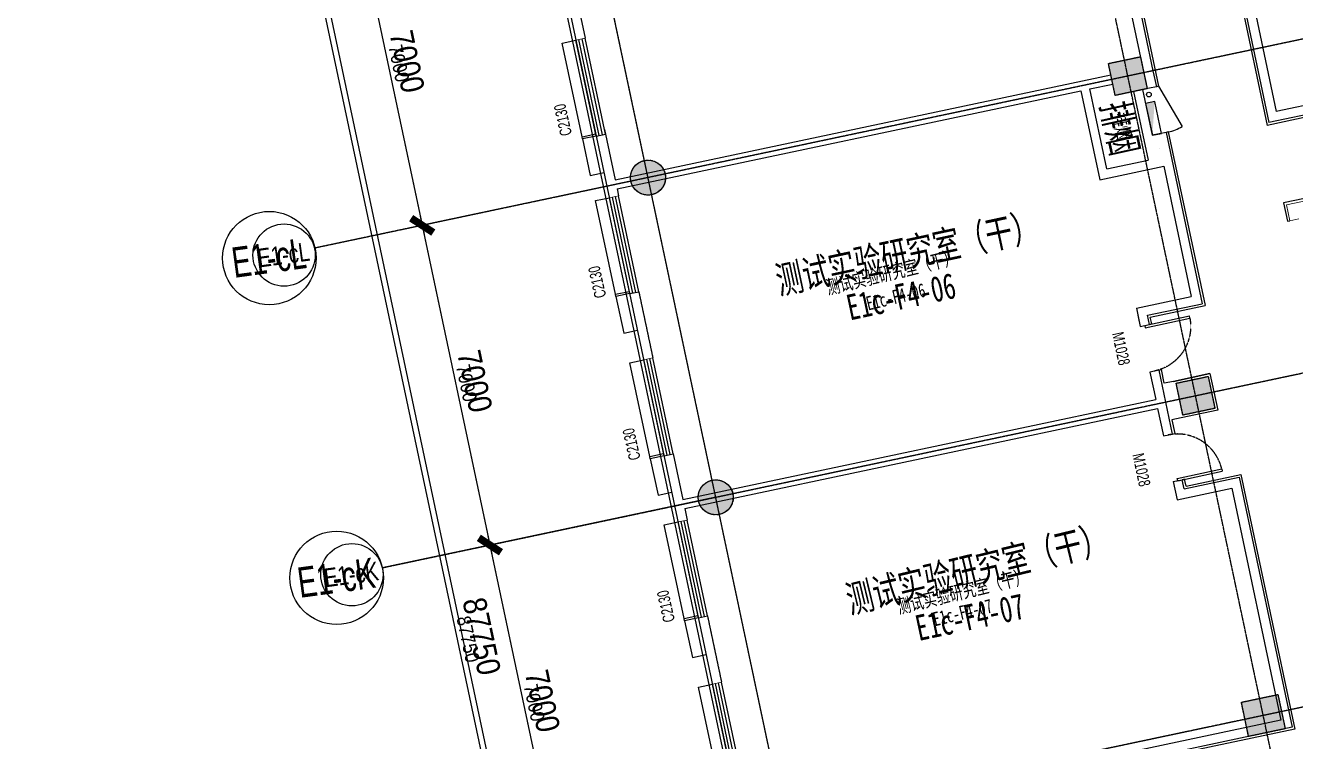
# Model space of a CAD drawing. Header units: millimetres. Extents: x 11669738 to 11859441, y -6222081 to -6069093.
# Drawn here: x 11678587 to 11705781, y -6172538 to -6157196 of the extents above; entities that cross this region are included whole.
import ezdxf
from ezdxf.enums import TextEntityAlignment as Align

# ---------------------------------------------------------------- set-up
doc = ezdxf.new("R2010")
doc.units = ezdxf.units.MM
for name, pattern in [('DASH', [0.35, 0.25, -0.1]), ('E-COLS-F4$0$HIDDEN', [0.375, 0.25, -0.125]), ('E-RG-1F$0$$0$DOTE', [2.42, 2, -0.2, 0.02, -0.2]), ('E1-RI-4F$0$DASHED2', [0.375, 0.25, -0.125]), ('XRE2$0$HIDDEN', [0.375, 0.25, -0.125])]:
    doc.linetypes.add(name, pattern=pattern)
for name, color, linetype in [('A-SYMB-DOOR1', 4, 'Continuous'), ('A—墙体', 7, 'Continuous'), ('A—文字索引', 40, 'Continuous'), ('A—轴线、尺寸', 1, 'Continuous'), ('A—门窗', 135, 'Continuous'), ('E-COLS-F4$0$0S-COLS-HATCH', 8, 'Continuous'), ('E-COLS-F4$0$0S-COLS-I', 90, 'E-COLS-F4$0$HIDDEN'), ('E1-RI-4F$0$A-HATH', 9, 'Continuous'), ('E1-RI-4F$0$A-SYMB-DOOR', 4, 'Continuous'), ('E1-RI-4F$0$A-SYMB-DOOR1', 4, 'Continuous'), ('I—平面—文字', 40, 'Continuous'), ('I—平面—文字（放大1：100）', 40, 'XRE2$0$HIDDEN'), ('I—平面—消防设施', 10, 'Continuous'), ('I—平面—装饰面层线', 192, 'Continuous'), ('I—平面—门', 22, 'Continuous'), ('轴线100', 1, 'Continuous')]:
    doc.layers.add(name, color=color, linetype=linetype)
doc.layers.add('E1-RI-4F$0$A-WALL', color=7, linetype='Continuous', lineweight=5)
doc.layers.add('E1-RW-4F$0$A-WALL', color=7, linetype='Continuous', lineweight=5)
doc.styles.add('ARIAL', font='SIMYOU.TTF', dxfattribs={"width": 0.9})
doc.styles.add('E1-RI-4F$0$ECADI-TXT', font='SIMYOU.TTF')
doc.styles.add('XD2008', font='simhei.ttf', dxfattribs={"width": 0.85})
doc.dimstyles.new('200', dxfattribs={"dimscale": 200, "dimtxt": 2.5, "dimasz": 2, "dimexe": 1, "dimexo": 1, "dimgap": 0.8, "dimtad": 1, "dimdec": 0, "dimdsep": 46, "dimtxsty": 'ARIAL', "dimblk1": 'ARCHTICK', "dimblk2": 'ARCHTICK', "dimsah": 1, "dimcen": -0.9, "dimdle": 1, "dimclrd": 256, "dimclre": 256, "dimclrt": 40, "dimaunit": 1, "dimadec": 0, "dimazin": 0, "dimtfac": 0.35, "dimtdec": 0, "dimtix": 1, "dimtmove": 2, "dimatfit": 3, "dimldrblk": 'ARCHTICK', "dimfxl": 0, "dimtvp": 0.8, "dimtolj": 1, "dimtzin": 0, "dimarcsym": 0})
doc.dimstyles.new('副本 100', dxfattribs={"dimscale": 100, "dimtxt": 2.5, "dimasz": 2, "dimexe": 1, "dimexo": 1, "dimgap": 0.8, "dimtad": 1, "dimdec": 0, "dimdsep": 46, "dimtxsty": 'ARIAL', "dimblk1": 'ARCHTICK', "dimblk2": 'ARCHTICK', "dimsah": 1, "dimcen": -0.9, "dimdle": 1, "dimclrd": 256, "dimclre": 256, "dimclrt": 40, "dimaunit": 1, "dimadec": 0, "dimazin": 0, "dimtfac": 0.35, "dimtdec": 0, "dimtix": 1, "dimtmove": 2, "dimatfit": 3, "dimldrblk": 'ARCHTICK', "dimfxl": 0, "dimtvp": 0.8, "dimtolj": 1, "dimtzin": 0, "dimarcsym": 0})

# ---------------------------------------------------------------- blocks, each defined once
blk = doc.blocks.new('E1-RI-4F$0$窗3')
at = {"layer": 'A—门窗'}
for p, q in [((10160998, -8417102), (10161298, -8417102)), ((10161298, -8419202), (10161298, -8417102)), ((10161364, -8419202), (10161364, -8417102)), ((10161431, -8419202), (10161431, -8417102)), ((10161498, -8419202), (10161498, -8417102)), ((10161298, -8419202), (10161498, -8419202))]:
    blk.add_line(p, q, dxfattribs=at)
for points in [[(10160998, -8419152), (10160998, -8417102), (10160998, -8417102)], [(10161298, -8419202), (10160998, -8419202), (10160998, -8419152), (10161298, -8419152)], [(10160998, -8419202), (10160998, -8420002), (10161298, -8420002)]]:
    blk.add_lwpolyline(points, dxfattribs=at)
at = {"layer": 'E1-RI-4F$0$A-WALL'}
blk.add_line((10161298, -8417102), (10161498, -8417102), dxfattribs=at)
blk = doc.blocks.new('E1-RI-4F$0$ECADI-TAG-DOOR')
blk = doc.blocks.new('E1-RI-4F$0$XFX-BX')
blk.add_lwpolyline([(0, 0), (0, 200), (700, 200), (700, 0)], close=True)
blk.add_solid([(0, 0), (0, 0), (700, 0), (700, 200)])
blk = doc.blocks.new('E-COLS-F4')
at = {"layer": 'E-COLS-F4$0$0S-COLS-HATCH'}
for points in [[(11701774, -6158012), (11702459, -6157867), (11702604, -6158552), (11701919, -6158697)], [(11703224, -6164860), (11703909, -6164715), (11704054, -6165400), (11703369, -6165545)], [(11704620, -6171694), (11705402, -6171529), (11705558, -6172263), (11704775, -6172428)]]:
    blk.add_hatch(color=18, dxfattribs=at).paths.add_polyline_path(points)
h = blk.add_hatch(color=18, dxfattribs=at)
edge = h.paths.add_edge_path()
edge.add_arc((11691917, -6160457), 375, 0, 360)
h = blk.add_hatch(color=18, dxfattribs=at)
edge = h.paths.add_edge_path()
edge.add_arc((11693367, -6167305), 375, 0, 360)
at = {"layer": 'A—墙体'}
for points in [[(11701774, -6158012), (11702459, -6157867), (11702604, -6158552), (11701919, -6158697)], [(11703224, -6164860), (11703909, -6164715), (11704054, -6165400), (11703369, -6165545)], [(11704620, -6171694), (11705402, -6171529), (11705558, -6172263), (11704775, -6172428)]]:
    blk.add_lwpolyline(points, close=True, dxfattribs=at)
blk.add_lwpolyline([(11703165, -6164822), (11703948, -6164656)], dxfattribs=at)
for centre in [(11691917, -6160457), (11693367, -6167305)]:
    blk.add_circle(centre, 375, dxfattribs=at)
at = {"layer": 'E-COLS-F4$0$0S-COLS-I'}
for points in [[(11701774, -6158012), (11702459, -6157867), (11702604, -6158552), (11701919, -6158697)], [(11703224, -6164860), (11703909, -6164715), (11704054, -6165400), (11703369, -6165545)], [(11704620, -6171694), (11705402, -6171529), (11705558, -6172263), (11704775, -6172428)]]:
    blk.add_lwpolyline(points, close=True, dxfattribs=at)
for centre in [(11691917, -6160457), (11693367, -6167305)]:
    blk.add_circle(centre, 375, dxfattribs=at)
at = {"layer": 'I—平面—装饰面层线'}
for p, q in [((11703948, -6164656), (11703165, -6164822)), ((11703948, -6164656), (11704113, -6165439)), ((11703165, -6164822), (11702969, -6164863)), ((11704113, -6165439), (11703331, -6165604)), ((11703331, -6165604), (11703134, -6165646))]:
    blk.add_line(p, q, dxfattribs=at)
blk = doc.blocks.new('_ArchTick')
at = {"color": 0, "linetype": 'ByBlock', "const_width": 0.4}
blk.add_lwpolyline([(-0.5, -0.5), (0.5, 0.5)], dxfattribs=at)
blk = doc.blocks.new('*D174')
at = {"layer": 'A—轴线、尺寸', "linetype": 'ByBlock', "lineweight": -2}
for p, q in [((11684915, -6126163), (11678672, -6127485)), ((11678826, -6127248), (11697082, -6213487)), ((11703088, -6212011), (11696845, -6213332))]:
    blk.add_line(p, q, dxfattribs=at)
at = {"layer": 'Defpoints', "color": 0, "linetype": 'ByBlock'}
for p in [(11685111, -6126122), (11703284, -6211969), (11697041, -6213291)]:
    blk.add_point(p, dxfattribs=at)
at = {"layer": 'A—轴线、尺寸', "linetype": 'ByBlock', "lineweight": -2, "xscale": 400.0000000000001, "yscale": 400, "zscale": 400}
for p, rotation in [((11678867, -6127443), 101.9526484555738), ((11697041, -6213291), 281.9526484555738)]:
    blk.add_blockref('_ArchTick', p, dxfattribs=dict(at, rotation=rotation))
at = {"layer": 'A—轴线、尺寸', "color": 40, "linetype": 'ByBlock', "insert": (11688355, -6170282), "char_height": 500, "attachment_point": 5, "rotation": 281.9526, "style": 'ARIAL'}
blk.add_mtext('\\A1;87750', dxfattribs=at)
blk = doc.blocks.new('*D182')
at = {"layer": 'A—轴线、尺寸', "linetype": 'ByBlock', "lineweight": -2}
for p, q in [((11693227, -6167334), (11688336, -6168370)), ((11688490, -6168133), (11690023, -6175372)), ((11694677, -6174182), (11689785, -6175218))]:
    blk.add_line(p, q, dxfattribs=at)
at = {"layer": 'Defpoints', "color": 0, "linetype": 'ByBlock'}
for p in [(11693423, -6167293), (11694873, -6174141), (11689981, -6175177)]:
    blk.add_point(p, dxfattribs=at)
at = {"layer": 'A—轴线、尺寸', "linetype": 'ByBlock', "lineweight": -2, "xscale": 400.0000000000001, "yscale": 400, "zscale": 400}
for p, rotation in [((11688531, -6168328), 101.9526484555738), ((11689981, -6175177), 281.9526484555738)]:
    blk.add_blockref('_ArchTick', p, dxfattribs=dict(at, rotation=rotation))
at = {"layer": 'A—轴线、尺寸', "color": 40, "linetype": 'ByBlock', "insert": (11689657, -6171668), "char_height": 500, "attachment_point": 5, "rotation": 281.9526, "style": 'ARIAL'}
blk.add_mtext('\\A1;7000', dxfattribs=at)
blk = doc.blocks.new('*D183')
at = {"layer": 'A—轴线、尺寸', "linetype": 'ByBlock', "lineweight": -2}
for p, q in [((11691778, -6160486), (11686886, -6161521)), ((11687040, -6161284), (11688573, -6168524)), ((11693227, -6167334), (11688336, -6168370))]:
    blk.add_line(p, q, dxfattribs=at)
at = {"layer": 'Defpoints', "color": 0, "linetype": 'ByBlock'}
for p in [(11691973, -6160445), (11693423, -6167293), (11688531, -6168328)]:
    blk.add_point(p, dxfattribs=at)
at = {"layer": 'A—轴线、尺寸', "linetype": 'ByBlock', "lineweight": -2, "xscale": 400.0000000000001, "yscale": 400, "zscale": 400}
for p, rotation in [((11687082, -6161480), 101.9526484555738), ((11688531, -6168328), 281.9526484555738)]:
    blk.add_blockref('_ArchTick', p, dxfattribs=dict(at, rotation=rotation))
at = {"layer": 'A—轴线、尺寸', "color": 40, "linetype": 'ByBlock', "insert": (11688208, -6164819), "char_height": 500, "attachment_point": 5, "rotation": 281.9526, "style": 'ARIAL'}
blk.add_mtext('\\A1;7000', dxfattribs=at)
blk = doc.blocks.new('*D184')
at = {"layer": 'A—轴线、尺寸', "linetype": 'ByBlock', "lineweight": -2}
for p, q in [((11690328, -6153638), (11685436, -6154673)), ((11685591, -6154436), (11687123, -6161676)), ((11691778, -6160486), (11686886, -6161521))]:
    blk.add_line(p, q, dxfattribs=at)
at = {"layer": 'Defpoints', "color": 0, "linetype": 'ByBlock'}
for p in [(11690524, -6153596), (11691973, -6160445), (11687082, -6161480)]:
    blk.add_point(p, dxfattribs=at)
at = {"layer": 'A—轴线、尺寸', "linetype": 'ByBlock', "lineweight": -2, "xscale": 400.0000000000001, "yscale": 400, "zscale": 400}
for p, rotation in [((11685632, -6154632), 101.9526484555738), ((11687082, -6161480), 281.9526484555738)]:
    blk.add_blockref('_ArchTick', p, dxfattribs=dict(at, rotation=rotation))
at = {"layer": 'A—轴线、尺寸', "color": 40, "linetype": 'ByBlock', "insert": (11686758, -6157971), "char_height": 500, "attachment_point": 5, "rotation": 281.9526, "style": 'ARIAL'}
blk.add_mtext('\\A1;7000', dxfattribs=at)
blk = doc.blocks.new('*D348')
at = {"layer": 'Defpoints', "color": 0, "linetype": 'ByBlock'}
for p in [(11685111, -6126122), (11703284, -6211969), (11696925, -6213316)]:
    blk.add_point(p, dxfattribs=at)
at = {"layer": '轴线100', "linetype": 'ByBlock', "lineweight": -2}
for p, q in [((11685013, -6126143), (11678654, -6127489)), ((11678731, -6127370), (11696946, -6213413)), ((11703186, -6211990), (11696827, -6213336))]:
    blk.add_line(p, q, dxfattribs=at)
at = {"layer": '轴线100', "linetype": 'ByBlock', "lineweight": -2, "xscale": 200, "yscale": 200, "zscale": 200}
for p, rotation in [((11678751, -6127468), 101.9526484590923), ((11696925, -6213316), 281.9526484590923)]:
    blk.add_blockref('_ArchTick', p, dxfattribs=dict(at, rotation=rotation))
at = {"layer": '轴线100', "color": 40, "linetype": 'ByBlock', "insert": (11688063, -6170344), "char_height": 300, "attachment_point": 5, "rotation": 281.9526, "style": 'ARIAL'}
blk.add_mtext('\\A1;87750', dxfattribs=at)
blk = doc.blocks.new('*D356')
at = {"layer": 'Defpoints', "color": 0, "linetype": 'ByBlock'}
for p in [(11693423, -6167293), (11694873, -6174141), (11689981, -6175177)]:
    blk.add_point(p, dxfattribs=at)
at = {"layer": '轴线100', "linetype": 'ByBlock', "lineweight": -2}
for p, q in [((11693325, -6167314), (11688434, -6168349)), ((11688511, -6168231), (11690002, -6175275)), ((11694775, -6174162), (11689883, -6175197))]:
    blk.add_line(p, q, dxfattribs=at)
at = {"layer": '轴线100', "linetype": 'ByBlock', "lineweight": -2, "xscale": 200, "yscale": 200, "zscale": 200}
for p, rotation in [((11688531, -6168328), 101.9526484590923), ((11689981, -6175177), 281.9526484590923)]:
    blk.add_blockref('_ArchTick', p, dxfattribs=dict(at, rotation=rotation))
at = {"layer": '轴线100', "color": 40, "linetype": 'ByBlock', "insert": (11689481, -6171705), "char_height": 300, "attachment_point": 5, "rotation": 281.9526, "style": 'ARIAL'}
blk.add_mtext('\\A1;7000', dxfattribs=at)
blk = doc.blocks.new('*D357')
at = {"layer": 'Defpoints', "color": 0, "linetype": 'ByBlock'}
for p in [(11691973, -6160445), (11693423, -6167293), (11688531, -6168328)]:
    blk.add_point(p, dxfattribs=at)
at = {"layer": '轴线100', "linetype": 'ByBlock', "lineweight": -2}
for p, q in [((11691875, -6160465), (11686984, -6161501)), ((11687061, -6161382), (11688552, -6168426)), ((11693325, -6167314), (11688434, -6168349))]:
    blk.add_line(p, q, dxfattribs=at)
at = {"layer": '轴线100', "linetype": 'ByBlock', "lineweight": -2, "xscale": 200, "yscale": 200, "zscale": 200}
for p, rotation in [((11687082, -6161480), 101.9526484590923), ((11688531, -6168328), 281.9526484590923)]:
    blk.add_blockref('_ArchTick', p, dxfattribs=dict(at, rotation=rotation))
at = {"layer": '轴线100', "color": 40, "linetype": 'ByBlock', "insert": (11688031, -6164857), "char_height": 300, "attachment_point": 5, "rotation": 281.9526, "style": 'ARIAL'}
blk.add_mtext('\\A1;7000', dxfattribs=at)
blk = doc.blocks.new('*D358')
at = {"layer": 'Defpoints', "color": 0, "linetype": 'ByBlock'}
for p in [(11690523, -6153597), (11691973, -6160445), (11687082, -6161480)]:
    blk.add_point(p, dxfattribs=at)
at = {"layer": '轴线100', "linetype": 'ByBlock', "lineweight": -2}
for p, q in [((11690426, -6153617), (11685534, -6154653)), ((11685611, -6154534), (11687102, -6161578)), ((11691875, -6160465), (11686984, -6161501))]:
    blk.add_line(p, q, dxfattribs=at)
at = {"layer": '轴线100', "linetype": 'ByBlock', "lineweight": -2, "xscale": 200, "yscale": 200, "zscale": 200}
for p, rotation in [((11685632, -6154632), 101.9526484590923), ((11687082, -6161480), 281.9526484590923)]:
    blk.add_blockref('_ArchTick', p, dxfattribs=dict(at, rotation=rotation))
at = {"layer": '轴线100', "color": 40, "linetype": 'ByBlock', "insert": (11686582, -6158009), "char_height": 300, "attachment_point": 5, "rotation": 281.9526, "style": 'ARIAL'}
blk.add_mtext('\\A1;7000', dxfattribs=at)

msp = doc.modelspace()

# ---------------------------------------------------------------- linework, layer by layer
at = {"layer": 'A—墙体'}
for p, q in [((11684181.4, -6128260.6), (11694013.6, -6174706.5)), ((11703036.6, -6149005.5), (11705211.2, -6159277.9)), ((11703273.7, -6149159.7), (11705365.4, -6159040.8)), ((11701671.3, -6153178.7), (11702727.5, -6158168.1)), ((11701517, -6153415.8), (11702604.3, -6158552)), ((11690248.4, -6155954.7), (11690569.4, -6157471.1)), ((11702727.5, -6158168.1), (11702800, -6158510.6)), ((11691211.4, -6160503.8), (11701826.2, -6158256.7)), ((11691252.9, -6160699.4), (11701183, -6158597.3)), ((11701183, -6158597.3), (11701586.9, -6160505.1)), ((11701378.7, -6158555.9), (11701867.6, -6158452.4)), ((11701741.1, -6160268), (11701378.7, -6158555.9)), ((11702604.3, -6158552), (11702310.8, -6158614.2)), ((11702310.8, -6158614.2), (11702621.5, -6160081.7)), ((11702800, -6158510.6), (11702506.5, -6158572.8)), ((11702506.5, -6158572.8), (11702713.6, -6159551.1)), ((11706523, -6158795.8), (11705365.4, -6159040.8)), ((11706368.8, -6159032.9), (11705211.2, -6159277.9)), ((11690983.6, -6159427.7), (11691211.4, -6160503.8)), ((11703007.1, -6159489), (11702713.6, -6159551.1)), ((11703007.1, -6159489), (11703783.7, -6163157.6)), ((11702873.5, -6159823.9), (11702873.6, -6159823.9)), ((11701586.9, -6160505.1), (11702956.4, -6160215.2)), ((11701741.1, -6160268), (11702621.5, -6160081.7)), ((11702956.4, -6160215.2), (11703546.6, -6163003.3)), ((11691252.9, -6160699.4), (11691283.9, -6160846.3)), ((11702372.4, -6163251.9), (11703546.6, -6163003.3)), ((11702372.1, -6163252), (11702434.2, -6163545.5)), ((11702372.4, -6163251.9), (11702455.3, -6163643.2)), ((11702609.2, -6163406.2), (11703783.7, -6163157.6)), ((11702455.3, -6163643.2), (11702650.6, -6163601.9)), ((11702650.6, -6163601.9), (11702609.2, -6163406.2)), ((11702857.7, -6164580.2), (11702662, -6164621.6)), ((11702662, -6164621.6), (11702786.3, -6165208.6)), ((11703002.7, -6165265), (11702857.7, -6164580.2)), ((11692661.3, -6167352), (11702786.3, -6165208.6)), ((11692702.7, -6167547.6), (11702827.7, -6165404.3)), ((11702827.7, -6165404.3), (11702952, -6165991.3)), ((11703147.6, -6165949.8), (11703002.7, -6165265)), ((11702952, -6165991.3), (11703147.6, -6165949.8)), ((11692454.1, -6166373.8), (11692661.3, -6167352)), ((11703396.2, -6167123.8), (11704570.7, -6166875.2)), ((11704570.7, -6166875.2), (11705704.6, -6172231.6)), ((11703159.1, -6166969.6), (11703354.7, -6166928.2)), ((11703159.1, -6166969.6), (11703241.9, -6167360.9)), ((11703241.9, -6167360.9), (11704416.5, -6167112.3)), ((11703396.2, -6167123.8), (11703354.7, -6166928.2)), ((11704416.5, -6167112.3), (11705467.5, -6172077.3)), ((11692702.7, -6167547.6), (11692754.4, -6167792.4)), ((11705704.6, -6172231.6), (11694013.6, -6174706.5)), ((11705467.5, -6172077.3), (11694167.8, -6174469.4))]:
    msp.add_line(p, q, dxfattribs=at)
at = {"layer": 'A—轴线、尺寸', "linetype": 'ByBlock'}
for p, q in [((11704543.7, -6220103.1, 0), (11683586, -6121102.6, 0)), ((11721266.5, -6154243.5, 0), (11684785.1, -6161966.4, 0)), ((11691917, -6160456.6, 0), (11684785.1, -6161966.4, 0)), ((11722716.3, -6161091.8, 0), (11686226.9, -6168816.3, 0)), ((11732282.3, -6166221.8, 0), (11687668.7, -6175666.2, 0)), ((11693366.7, -6167304.9, 0), (11686226.9, -6168816.3, 0))]:
    msp.add_line(p, q, dxfattribs=at)
for centre in [(11683808.2, -6162180.5, 0), (11685249.9, -6169030.4, 0)]:
    msp.add_circle(centre, 1000, dxfattribs=at)
at = {"layer": 'A—门窗'}
msp.add_line((11684103.6, -6128277.1), (11693977.3, -6174918.6), dxfattribs=at)
at = {"layer": 'E1-RI-4F$0$A-HATH', "linetype": 'E1-RI-4F$0$DASHED2'}
for p, q in [((11691718.9, -6162900.8), (11692019.2, -6164319.3)), ((11693189.3, -6169846.8), (11693489.6, -6171265.4))]:
    msp.add_line(p, q, dxfattribs=at)
at = {"layer": 'E1-RW-4F$0$A-WALL'}
for p, q in [((11707443.2, -6160645.2), (11705584.4, -6161038.7)), ((11705584.4, -6161038.7), (11705656.9, -6161381.1)), ((11705656.9, -6161381.1), (11705852.5, -6161339.7))]:
    msp.add_line(p, q, dxfattribs=at)
at = {"layer": 'I—平面—消防设施'}
msp.add_circle((11702640.4, -6158678.2), 50, dxfattribs=at)
at = {"layer": 'I—平面—装饰面层线'}
for p, q in [((11702977.3, -6148966.9), (11705172.6, -6159337.2)), ((11701709.8, -6153119.4), (11702848.9, -6158500.4)), ((11706330.2, -6159092.1), (11705172.6, -6159337.2)), ((11703056, -6159478.6), (11703843, -6163196.1)), ((11706682.2, -6160755.2), (11705525.1, -6161000.1)), ((11705525.1, -6161000.1), (11705607.9, -6161391.4)), ((11702668.4, -6163444.8), (11703843, -6163196.1)), ((11702699.5, -6163591.5), (11702668.4, -6163444.8)), ((11702968.7, -6164863.3), (11702906.6, -6164569.8)), ((11703134.4, -6165646), (11703196.5, -6165939.5)), ((11703434.7, -6167064.5), (11704609.3, -6166815.9)), ((11704609.3, -6166815.9), (11705763.9, -6172270)), ((11703434.7, -6167064.5), (11703403.6, -6166917.8))]:
    msp.add_line(p, q, dxfattribs=at)
for points in [[(11702848.9, -6158500.4), (11702800, -6158510.6)], [(11703056, -6159478.6), (11703007.1, -6159488.9)], [(11705607.9, -6161391.4), (11705656.9, -6161381.1)], [(11702699.5, -6163591.5), (11702650.6, -6163601.9)], [(11702857.7, -6164580.2), (11702906.6, -6164569.8)], [(11703147.6, -6165949.8), (11703196.5, -6165939.5)], [(11703403.6, -6166917.8), (11703354.7, -6166928.2)], [(11705763.9, -6172270), (11697545.8, -6174009.8)]]:
    msp.add_lwpolyline(points, dxfattribs=at)
at = {"layer": 'I—平面—门', "extrusion": (0, 0, -1)}
for p, q in [((11702552.7, -6163622.6), (11703506.6, -6163420.7)), ((11702563.1, -6163671.5), (11703517, -6163469.6)), ((11703517, -6163469.6), (11703506.6, -6163420.7)), ((11702552.7, -6163622.6), (11702563.1, -6163671.5)), ((11703246.5, -6166899.6), (11704200.3, -6166697.7)), ((11703256.8, -6166948.5), (11704210.7, -6166746.6)), ((11704200.3, -6166697.7), (11704210.7, -6166746.6)), ((11703256.8, -6166948.5), (11703246.5, -6166899.6))]:
    msp.add_line(p, q, dxfattribs=at)
at = {"layer": 'I—平面—门'}
msp.add_lwpolyline([(11702848.9, -6158500.3), (11703353.9, -6159361.9)], dxfattribs=at)
msp.add_arc((11702845.3, -6158501), 1000, 282.16334, 300.57247, dxfattribs=at)
at = {"layer": 'I—平面—门', "color": 8, "linetype": 'DASH', "ltscale": 20, "extrusion": (0, 0, -1)}
msp.add_ellipse((11702557.9, -6163647), major_axis=(855.1, 468.5), ratio=1, start_param=0.3182522, end_param=1.8634047, dxfattribs=at)
at = {"layer": 'I—平面—门', "color": 8, "linetype": 'DASH', "ltscale": 20}
msp.add_ellipse((11703251.6, -6166924), major_axis=(-949.9, 219.9), ratio=1, start_param=3.603335, end_param=5.1484875, dxfattribs=at)
at = {"layer": '轴线100', "linetype": 'E-RG-1F$0$$0$DOTE'}
for p, q in [((11714931.3, -6218473.6, 0), (11693858.2, -6118928.1, 0)), ((11702789.8, -6211818.6, 0), (11683586, -6121102.6, 0)), ((11721266.5, -6154243.7, 0), (11684785.1, -6161966.6, 0)), ((11722468.4, -6161148, 0), (11686227.6, -6168820, 0)), ((11732282.2, -6166222, 0), (11687668.6, -6175666.4, 0))]:
    msp.add_line(p, q, dxfattribs=at)
at = {"layer": '轴线100', "linetype": 'ByBlock'}
for centre in [(11684124.2, -6162116.1, 0), (11685576.4, -6168962.7, 0)]:
    msp.add_circle(centre, 666.7, dxfattribs=at)

# ---------------------------------------------------------------- block references
at = {"layer": 'A-SYMB-DOOR1'}
ref = msp.add_blockref('E1-RI-4F$0$ECADI-TAG-DOOR', (11701769, -6167467.9), dxfattribs=dict(at, xscale=100.0000000022704, yscale=100.0000000022704, zscale=100.0000000022703, rotation=281.9731040314393))
ref.add_attrib('门窗主编号1', 'M1028', dxfattribs={"layer": 'E1-RI-4F$0$A-SYMB-DOOR', "height": 250, "rotation": 281.9731, "style": 'E1-RI-4F$0$ECADI-TXT', "width": 0.7}).set_placement((11702433.9, -6167091.8), align=Align.RIGHT)
at = {"layer": 'A—门窗', "rotation": 11.95264847451886}
for p in [(6173.3, -27338.7), (6887.8, -30713.9), (7623, -34186.9), (8358.2, -37659.9), (9093.4, -41133)]:
    msp.add_blockref('E1-RI-4F$0$窗3', p, dxfattribs=at)
at = {"layer": 'E1-RI-4F$0$A-SYMB-DOOR'}
ref = msp.add_blockref('E1-RI-4F$0$ECADI-TAG-DOOR', (11689158.8, -6158840.4), dxfattribs=dict(at, xscale=-100.0000000022704, yscale=100.0000000000923, zscale=99.99999999999999, rotation=282.4907867575641))
ref.add_attrib('门窗主编号1', 'C2130', dxfattribs={"height": 250, "rotation": 102.49079, "style": 'E1-RI-4F$0$ECADI-TXT', "width": 0.7}).set_placement((11690140.6, -6158858.4), align=Align.RIGHT)
ref = msp.add_blockref('E1-RI-4F$0$ECADI-TAG-DOOR', (11689894, -6162313.4), dxfattribs=dict(at, xscale=-100.0000000022704, yscale=100.0000000000923, zscale=99.99999999999999, rotation=282.4907867575641))
ref.add_attrib('门窗主编号1', 'C2130', dxfattribs={"height": 250, "rotation": 102.49079, "style": 'E1-RI-4F$0$ECADI-TXT', "width": 0.7}).set_placement((11690875.8, -6162331.5), align=Align.RIGHT)
ref = msp.add_blockref('E1-RI-4F$0$ECADI-TAG-DOOR', (11690629.2, -6165786.4), dxfattribs=dict(at, xscale=-100.0000000022704, yscale=100.0000000000923, zscale=99.99999999999999, rotation=282.4907867575641))
ref.add_attrib('门窗主编号1', 'C2130', dxfattribs={"height": 250, "rotation": 102.49079, "style": 'E1-RI-4F$0$ECADI-TXT', "width": 0.7}).set_placement((11691611, -6165804.5), align=Align.RIGHT)
ref = msp.add_blockref('E1-RI-4F$0$ECADI-TAG-DOOR', (11691364.4, -6169259.5), dxfattribs=dict(at, xscale=-100.0000000022704, yscale=100.0000000000923, zscale=99.99999999999999, rotation=282.4907867575641))
ref.add_attrib('门窗主编号1', 'C2130', dxfattribs={"height": 250, "rotation": 102.49079, "style": 'E1-RI-4F$0$ECADI-TXT', "width": 0.7}).set_placement((11692346.2, -6169277.5), align=Align.RIGHT)
at = {"layer": 'E1-RI-4F$0$A-SYMB-DOOR1'}
ref = msp.add_blockref('E1-RI-4F$0$ECADI-TAG-DOOR', (11701332.6, -6164871.8), dxfattribs=dict(at, xscale=100.0000000022704, yscale=100.0000000022704, zscale=100.0000000022703, rotation=281.9731040314393))
ref.add_attrib('门窗主编号1', 'M1028', dxfattribs={"layer": 'E1-RI-4F$0$A-SYMB-DOOR', "height": 250, "rotation": 281.9731, "style": 'E1-RI-4F$0$ECADI-TXT', "width": 0.7}).set_placement((11701997.4, -6164495.7), align=Align.RIGHT)
at = {"layer": 'I—平面—消防设施', "xscale": -1, "rotation": 281.9770622274371}
msp.add_blockref('E1-RI-4F$0$XFX-BX', (11702714, -6159551), dxfattribs=at)
at = {"layer": 'I—平面—装饰面层线'}
msp.add_blockref('E-COLS-F4', (0, 0), dxfattribs=at)

# ---------------------------------------------------------------- texts
at = {"layer": 'A—文字索引', "color": 40, "style": 'ARIAL', "width": 0.7}
for s, p in [('E1-cL', (11683799.6, -6162175.9, 0)), ('E1-cK', (11685241.3, -6169025.8, 0))]:
    msp.add_text(s, height=650, rotation=7.78334, dxfattribs=at).set_placement(p, align=Align.MIDDLE_CENTER)
at = {"layer": 'I—平面—文字', "linetype": 'ByBlock', "style": 'XD2008', "width": 0.7}
for s, height, rotation, p in [('排烟', 600, 282.41182, (11701605.4, -6158897.9, 0)), ('测试实验研究室（干）', 600, 12.05585, (11694727.1, -6162965.1, 0)), ('E1c-F4-06', 550, 12.05585, (11696240.5, -6163517.5)), ('测试实验研究室（干）', 600, 13.56387, (11696244, -6169802.2, 0)), ('E1c-F4-07', 550, 12.05585, (11697715.5, -6170383.3))]:
    msp.add_text(s, height=height, rotation=rotation, dxfattribs=at).set_placement(p)
at = {"layer": 'I—平面—文字（放大1：100）', "linetype": 'ByBlock', "style": 'XD2008', "width": 0.7}
for s, rotation, p in [('排烟', 282.41182, (11701853.8, -6159107, 0)), ('测试实验研究室（干）', 13.56387, (11695772.4, -6162965.1, 0)), ('E1c-F4-06', 13.56387, (11696630.5, -6163304.4)), ('测试实验研究室（干）', 13.56387, (11697289.3, -6169802.2, 0)), ('E1c-F4-07', 13.56387, (11698061, -6170067.9))]:
    msp.add_text(s, height=300, rotation=rotation, dxfattribs=at).set_placement(p)
at = {"layer": '轴线100', "color": 40, "style": 'ARIAL', "width": 0.8}
for s, p in [('E1-cL', (11684112.8, -6162110, 0)), ('E1-cK', (11685564.9, -6168956.5, 0))]:
    msp.add_text(s, height=400, rotation=7.78334, dxfattribs=at).set_placement(p, align=Align.MIDDLE_CENTER)

# ---------------------------------------------------------------- dimensions: what is measured, and where the dimension line sits
at = {"layer": 'A—轴线、尺寸', "linetype": 'ByBlock'}
for base, p1, p2, picture, middle in [((11697040.5, -6213290.9, 0), (11685110.6, -6126121.7, 0), (11703283.6, -6211969.2, 0), '*D174', (11688355, -6170282.2, 0)), ((11687081.7, -6161480.1, 0), (11690523.5, -6153596.3, 0), (11691973.3, -6160444.6, 0), '*D184', (11686757.9, -6157971, 0)), ((11688531.4, -6168328.3, 0), (11691973.3, -6160444.6, 0), (11693423, -6167292.8, 0), '*D183', (11688207.7, -6164819.3, 0)), ((11689981.1, -6175176.5, 0), (11693423, -6167292.8, 0), (11694872.7, -6174141, 0), '*D182', (11689657.4, -6171667.5, 0))]:
    dim = msp.add_linear_dim(base=base, p1=p1, p2=p2, angle=281.95265, dimstyle='200', dxfattribs=at)
    dim.commit()
    dim.dimension.update_dxf_attribs({"geometry": picture, "text_midpoint": middle})
at = {"layer": '轴线100', "linetype": 'ByBlock'}
for base, p1, p2, picture, middle in [((11696924.8, -6213315.5, 0), (11685110.5, -6126121.9, 0), (11703283.6, -6211969.4, 0), '*D348', (11688063.2, -6170344.1, 0)), ((11687081.6, -6161480.3, 0), (11690523.5, -6153596.5, 0), (11691973.2, -6160444.7, 0), '*D358', (11686581.8, -6158008.5, 0)), ((11688531.3, -6168328.5, 0), (11691973.2, -6160444.7, 0), (11693422.9, -6167293, 0), '*D357', (11688031.5, -6164856.7, 0)), ((11689981.1, -6175176.7, 0), (11693422.9, -6167293, 0), (11694872.6, -6174141.2, 0), '*D356', (11689481.2, -6171705, 0))]:
    dim = msp.add_linear_dim(base=base, p1=p1, p2=p2, angle=281.95265, dimstyle='副本 100', override={"dimtxt": 3}, dxfattribs=at)
    dim.commit()
    dim.dimension.update_dxf_attribs({"geometry": picture, "text_midpoint": middle})

doc.saveas('drawing.dxf')
